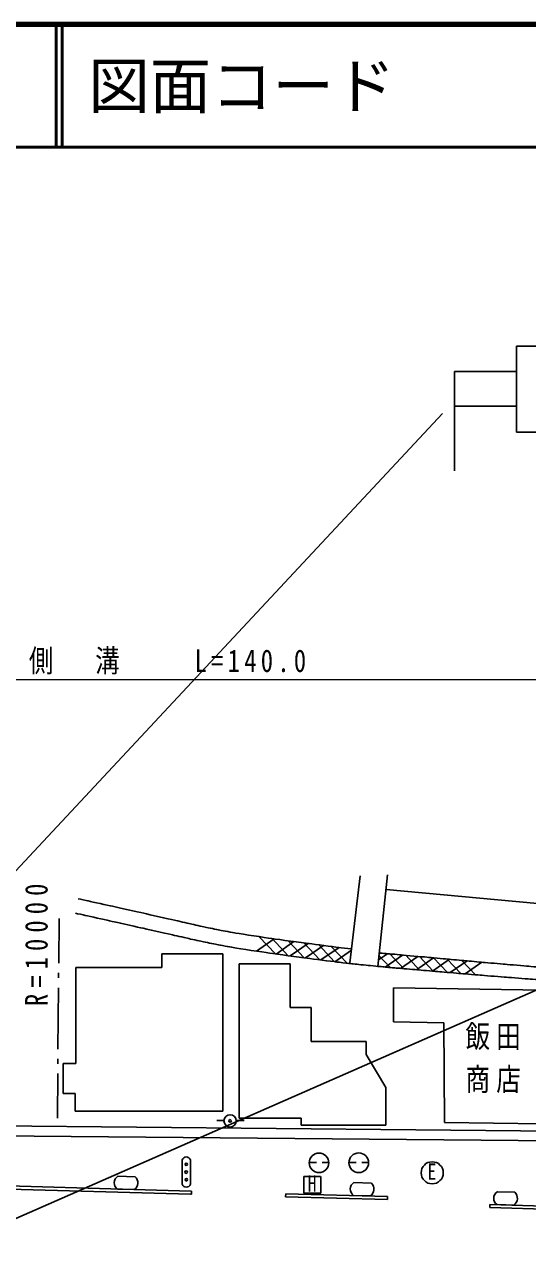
# Model space of a CAD drawing. Units: millimetres, scale not verified. Extents: x 40000 to 680000, y 20000 to 380000.
# Drawn here: x 115175 to 156147, y 280710 to 380000 of the extents above; entities that cross this region are included whole.
import ezdxf
from ezdxf.enums import TextEntityAlignment as Align

# ---------------------------------------------------------------- set-up
doc = ezdxf.new("R2010")
doc.units = ezdxf.units.MM
doc.header["$LTSCALE"] = 1000
for name, color, linetype, lineweight in [('M-BGD', 7, 'Continuous', 25), ('M-BGD-EXST', 7, 'Continuous', 25), ('M-BMK-SRVR', 3, 'Continuous', 25), ('M-STR-HTXT', 7, 'Continuous', 13), ('M-STR-STRC', 7, 'Continuous', 25), ('M-TTL', 2, 'Continuous', 140), ('M-TTL-LINE', 7, 'Continuous', 50)]:
    doc.layers.add(name, color=color, linetype=linetype, lineweight=lineweight)
doc.layers.add('M-TTL-TXT', color=7, linetype='Continuous')
doc.styles.add('ＭＳ ゴシック', font='')
doc.styles.get('ＭＳ ゴシック').set_extended_font_data('MS Gothic')

msp = doc.modelspace()

# ---------------------------------------------------------------- linework, layer by layer
at = {"layer": 'M-BGD'}
for p, q in [((142516, 310650), (141685, 303565)), ((144751, 310745), (143952, 303288)), ((144622, 309543), (179605, 306313)), ((118004, 307187), (117972, 303551)), ((134072, 304528), (135508, 305527)), ((134302, 305706), (135632, 304299)), ((135340, 305551), (136655, 304159)), ((135669, 304294), (137124, 305305)), ((136654, 305369), (137964, 303982)), ((136826, 304135), (138285, 305150)), ((137915, 305199), (139218, 303820)), ((138056, 303970), (139523, 304991)), ((139139, 305039), (140437, 303666)), ((139322, 303807), (140794, 304830)), ((140159, 304910), (141453, 303541)), ((126368, 304305), (131325, 304305)), ((126368, 303207), (126368, 304305)), ((131325, 304305), (131325, 291505)), ((140445, 303665), (141808, 304613)), ((144008, 303811), (144743, 304322)), ((144046, 304165), (144963, 303195)), ((144554, 303232), (145965, 304213)), ((144937, 304305), (146075, 303100)), ((145796, 303124), (147202, 304102)), ((146222, 304190), (147356, 302990)), ((147093, 303013), (148490, 303984)), ((147338, 304089), (148467, 302894)), ((148400, 302900), (149787, 303864)), ((148489, 303984), (149612, 302796)), ((149590, 303883), (150705, 302702)), ((119352, 295390), (119352, 303207)), ((119352, 303207), (126368, 303207)), ((132654, 303496), (136811, 303496)), ((132654, 290928), (132654, 303496)), ((136811, 303496), (136811, 299947)), ((149841, 302776), (151217, 303733)), ((150804, 303771), (151908, 302602)), ((151062, 302672), (152430, 303623)), ((117965, 302751), (117961, 302351)), ((117954, 301551), (117910, 296551)), ((145237, 301538), (157513, 301358)), ((145237, 298761), (145237, 301538)), ((136811, 299947), (138511, 299947)), ((138511, 299947), (138511, 297163)), ((149329, 298678), (145237, 298761)), ((149391, 290577), (149329, 298678)), ((138511, 297163), (143007, 297163)), ((143007, 297163), (143007, 296112)), ((143007, 296112), (144596, 293429)), ((117903, 295751), (117899, 295351)), ((118334, 292938), (118334, 295390)), ((118334, 295390), (119352, 295390)), ((117892, 294551), (117860, 290915)), ((119310, 292938), (118334, 292938)), ((119310, 291505), (119310, 292938)), ((144596, 293429), (144596, 290363)), ((131325, 291505), (119310, 291505)), ((137717, 290928), (132654, 290928)), ((137717, 290363), (137717, 290928)), ((67438, 290727), (207276, 289404)), ((130841, 290732), (131425, 290732)), ((132424, 290732), (133059, 290732)), ((144596, 290363), (137717, 290363)), ((157367, 290453), (149391, 290577)), ((67431, 289927), (207269, 288605)), ((122785, 286196), (124204, 286155)), ((139271, 286186), (137939, 286186)), ((137939, 286186), (137939, 284815)), ((139320, 284815), (139320, 286186)), ((107376, 285337), (128706, 284730)), ((107383, 285587), (128713, 284980)), ((122755, 285150), (124175, 285109)), ((128713, 284980), (128791, 284978)), ((128791, 284978), (128788, 284728)), ((142006, 285677), (143425, 285640)), ((128706, 284730), (128788, 284728)), ((136451, 284776), (136446, 284526)), ((136446, 284526), (144735, 284308)), ((136451, 284776), (144741, 284558)), ((137939, 284815), (139320, 284815)), ((141978, 284631), (143398, 284594)), ((144741, 284558), (144735, 284308)), ((153687, 284929), (155106, 284888)), ((153082, 283900), (153075, 283650)), ((153075, 283650), (173052, 283068)), ((153082, 283900), (173059, 283318)), ((153656, 283883), (155076, 283842))]:
    msp.add_line(p, q, dxfattribs=at)
for radius in [500, 100]:
    msp.add_circle((131925, 290704), radius, dxfattribs=at)
for centre, radius, start, end in [((123105, 285663), 621, 120.96371, 235.77427), ((123741, 285666), 674, 304.5091, 46.53934), ((142327, 285145), 621, 121.08845, 235.89902), ((142963, 285150), 674, 304.63384, 46.66408), ((154006, 284396), 621, 120.92696, 235.73752), ((154642, 284399), 674, 304.47235, 46.50259)]:
    msp.add_arc(centre, radius, start, end, dxfattribs=at)
for points, knots in [([(119564, 308792), (119724, 308757), (120203, 308651), (120362, 308616), (120759, 308528), (121948, 308265), (122344, 308177), (122853, 308064), (124381, 307724), (124891, 307610), (125389, 307498), (126885, 307161), (127384, 307048), (127649, 306987), (128446, 306804), (128712, 306744), (128949, 306691), (129662, 306531), (129900, 306481), (130136, 306430), (130845, 306285), (131082, 306239), (131344, 306189), (132129, 306045), (132392, 306003), (132977, 305908), (134733, 305639), (135319, 305554), (135928, 305466), (137755, 305220), (138364, 305139), (138842, 305076), (140277, 304895), (140756, 304835), (140949, 304811), (141530, 304740), (141724, 304717)], [0, 0, 0, 0, 1, 1, 1, 2, 2, 2, 3, 3, 3, 4, 4, 4, 5, 5, 5, 6, 6, 6, 7, 7, 7, 8, 8, 8, 9, 9, 9, 10, 10, 10, 11, 11, 11, 12, 12, 12, 12]), ([(119333, 307614), (119492, 307579), (119968, 307474), (120126, 307439), (120520, 307352), (121702, 307091), (122096, 307003), (122603, 306890), (124123, 306552), (124629, 306439), (125126, 306327), (126615, 305991), (127112, 305879), (127381, 305818), (128187, 305633), (128456, 305572), (128696, 305518), (129417, 305357), (129657, 305305), (129896, 305255), (130612, 305107), (130851, 305062), (131115, 305011), (131909, 304866), (132174, 304823), (132764, 304727), (134536, 304455), (135128, 304370), (135742, 304281), (137586, 304032), (138201, 303951), (138683, 303887), (140132, 303704), (140615, 303643), (140811, 303619), (141397, 303547), (141593, 303524)], [0, 0, 0, 0, 1, 1, 1, 2, 2, 2, 3, 3, 3, 4, 4, 4, 5, 5, 5, 6, 6, 6, 7, 7, 7, 8, 8, 8, 9, 9, 9, 10, 10, 10, 11, 11, 11, 12, 12, 12, 12]), ([(144070, 304381), (144102, 304379), (144198, 304370), (144230, 304367), (144313, 304360), (144562, 304338), (144644, 304331), (144759, 304320), (145101, 304290), (145215, 304280), (145341, 304269), (145718, 304235), (145843, 304224), (146261, 304186), (147514, 304073), (147931, 304035), (148269, 304005), (149281, 303911), (149618, 303880), (149912, 303853), (150793, 303772), (151087, 303745), (151373, 303719), (152233, 303641), (152519, 303615), (152878, 303584), (153953, 303490), (154311, 303460), (154696, 303427), (155852, 303329), (156237, 303297), (156636, 303263), (157833, 303163), (158233, 303130), (158633, 303096), (159836, 302996), (160237, 302962), (160600, 302931), (161690, 302839), (162053, 302808), (162410, 302778), (163481, 302687), (163838, 302656), (164192, 302626), (165253, 302536), (165607, 302506), (165960, 302476), (167019, 302386), (167372, 302356), (167764, 302324), (168940, 302225), (169332, 302193), (169726, 302160), (170907, 302062), (171301, 302029), (171696, 301996), (172880, 301897), (173274, 301864), (173669, 301831), (174852, 301730), (175247, 301696), (175334, 301689), (175597, 301666), (175685, 301658), (175772, 301650), (176035, 301626), (176122, 301617), (176210, 301609), (176472, 301582), (176559, 301572), (176647, 301563), (176909, 301531), (176996, 301520), (177042, 301515), (177182, 301496), (177229, 301489), (177276, 301482), (177415, 301462), (177462, 301455), (177508, 301447), (177647, 301425), (177694, 301417), (177740, 301409), (177879, 301384), (177925, 301375), (178017, 301356), (178293, 301298), (178385, 301278), (178476, 301257), (178750, 301190), (178842, 301167), (178933, 301144), (179205, 301072), (179296, 301048), (179387, 301023), (179659, 300949), (179750, 300925), (180347, 300767), (182137, 300292), (182735, 300139), (183333, 299986), (185127, 299539), (185726, 299393), (186327, 299246), (188131, 298816), (188733, 298675), (189340, 298532), (191160, 298112), (191767, 297971), (191915, 297937), (192358, 297835), (192506, 297800), (192653, 297765), (193094, 297659), (193240, 297622), (193385, 297585), (193819, 297470), (193963, 297429), (194105, 297389), (194527, 297260), (194667, 297216), (194745, 297191), (194975, 297112), (195051, 297085), (195128, 297057), (195358, 296973), (195435, 296944), (195513, 296914), (195748, 296823), (195826, 296792), (195907, 296760), (196151, 296663), (196232, 296629), (196880, 296356), (198826, 295534), (199472, 295254), (200158, 294955), (202209, 294040), (202892, 293733), (203434, 293489), (205057, 292748), (205598, 292501), (205819, 292401), (206479, 292097), (206699, 291994)], [0, 0, 0, 0, 1, 1, 1, 2, 2, 2, 3, 3, 3, 4, 4, 4, 5, 5, 5, 6, 6, 6, 7, 7, 7, 8, 8, 8, 9, 9, 9, 10, 10, 10, 11, 11, 11, 12, 12, 12, 13, 13, 13, 14, 14, 14, 15, 15, 15, 16, 16, 16, 17, 17, 17, 18, 18, 18, 19, 19, 19, 20, 20, 20, 21, 21, 21, 22, 22, 22, 23, 23, 23, 24, 24, 24, 25, 25, 25, 26, 26, 26, 27, 27, 27, 28, 28, 28, 29, 29, 29, 30, 30, 30, 31, 31, 31, 32, 32, 32, 33, 33, 33, 34, 34, 34, 35, 35, 35, 36, 36, 36, 37, 37, 37, 38, 38, 38, 39, 39, 39, 40, 40, 40, 41, 41, 41, 42, 42, 42, 43, 43, 43, 44, 44, 44, 45, 45, 45, 46, 46, 46, 47, 47, 47, 48, 48, 48, 48]), ([(141593, 303524), (141639, 303519), (141778, 303505), (141824, 303500), (141940, 303488), (142289, 303453), (142405, 303441), (142559, 303425), (143018, 303379), (143171, 303364), (143327, 303349), (143796, 303303), (143952, 303288), (144056, 303278), (144368, 303249), (144472, 303239), (144563, 303231), (144837, 303206), (144928, 303198), (145012, 303191), (145263, 303169), (145346, 303162), (145427, 303155), (145670, 303135), (145750, 303128), (146065, 303101), (147008, 303020), (147323, 302993), (147657, 302964), (148659, 302877), (148993, 302849), (149338, 302819), (150372, 302731), (150716, 302702), (151063, 302672), (152103, 302586), (152449, 302558), (152844, 302526), (154029, 302432), (154424, 302402), (154813, 302372), (155979, 302284), (156367, 302255), (156753, 302227), (157908, 302144), (158294, 302116), (158678, 302089), (159833, 302008), (160218, 301981), (160573, 301956), (161639, 301882), (161994, 301856), (162351, 301831), (163421, 301754), (163778, 301727), (164135, 301700), (165207, 301616), (165565, 301587), (165922, 301557), (166994, 301463), (167351, 301429), (167748, 301392), (168940, 301273), (169337, 301233), (169734, 301194), (170924, 301074), (171321, 301037), (171718, 301000), (172909, 300896), (173307, 300868), (173704, 300839), (174899, 300775), (175297, 300754), (175380, 300749), (175629, 300741), (175712, 300738), (175795, 300735), (176044, 300725), (176127, 300721), (176210, 300717), (176459, 300702), (176542, 300696), (176625, 300689), (176873, 300666), (176955, 300657), (176998, 300653), (177125, 300637), (177167, 300631), (177209, 300625), (177335, 300606), (177377, 300600), (177420, 300593), (177546, 300572), (177588, 300564), (177629, 300557), (177755, 300534), (177797, 300525), (177885, 300507), (178149, 300451), (178237, 300431), (178325, 300411), (178587, 300347), (178674, 300325), (178762, 300303), (179023, 300234), (179110, 300211), (179197, 300188), (179458, 300117), (179545, 300093), (180262, 299899), (182413, 299312), (183131, 299120), (183848, 298928), (186002, 298358), (186722, 298175), (187442, 297992), (189606, 297457), (190330, 297289), (191055, 297120), (193240, 296651), (193967, 296493), (194008, 296484), (194131, 296459), (194172, 296451), (194212, 296442), (194335, 296416), (194375, 296407), (194416, 296398), (194537, 296370), (194578, 296360), (194618, 296349), (194738, 296318), (194777, 296306), (194839, 296287), (195022, 296227), (195083, 296205), (195144, 296184), (195324, 296113), (195384, 296089), (195444, 296065), (195623, 295988), (195683, 295962), (195743, 295935), (195923, 295855), (195982, 295828), (196526, 295584), (198158, 294851), (198702, 294607), (199258, 294359), (200925, 293615), (201481, 293367), (202003, 293134), (203569, 292437), (204091, 292205), (204535, 292007), (205865, 291416), (206309, 291219), (206312, 291218), (206322, 291213), (206326, 291212), (206329, 291210), (206338, 291206), (206340, 291205), (206343, 291204), (206349, 291201), (206351, 291201), (206352, 291200), (206354, 291199), (206355, 291199)], [0, 0, 0, 0, 1, 1, 1, 2, 2, 2, 3, 3, 3, 4, 4, 4, 5, 5, 5, 6, 6, 6, 7, 7, 7, 8, 8, 8, 9, 9, 9, 10, 10, 10, 11, 11, 11, 12, 12, 12, 13, 13, 13, 14, 14, 14, 15, 15, 15, 16, 16, 16, 17, 17, 17, 18, 18, 18, 19, 19, 19, 20, 20, 20, 21, 21, 21, 22, 22, 22, 23, 23, 23, 24, 24, 24, 25, 25, 25, 26, 26, 26, 27, 27, 27, 28, 28, 28, 29, 29, 29, 30, 30, 30, 31, 31, 31, 32, 32, 32, 33, 33, 33, 34, 34, 34, 35, 35, 35, 36, 36, 36, 37, 37, 37, 38, 38, 38, 39, 39, 39, 40, 40, 40, 41, 41, 41, 42, 42, 42, 43, 43, 43, 44, 44, 44, 45, 45, 45, 46, 46, 46, 47, 47, 47, 48, 48, 48, 49, 49, 49, 50, 50, 50, 51, 51, 51, 52, 52, 52, 53, 53, 53, 54, 54, 54, 55, 55, 55, 56, 56, 56, 56])]:
    msp.add_open_spline(points, degree=3, knots=knots, dxfattribs=at)
at = {"layer": 'M-BGD-EXST'}
for p, q in [((138362, 287305), (138950, 287305)), ((139413, 287305), (139962, 287305)), ((141600, 287310), (142188, 287310)), ((142651, 287310), (143200, 287310))]:
    msp.add_line(p, q, dxfattribs=at)
for centre, radius in [((139162, 287288), 800), ((142400, 287293), 800), ((148377, 286474), 900)]:
    msp.add_circle(centre, radius, dxfattribs=at)
at = {"layer": 'M-STR-HTXT'}
msp.add_line((67554, 326640), (207328, 326640), dxfattribs=at)
at = {"layer": 'M-STR-STRC'}
for p, q in [((155239, 353792), (173334, 353792)), ((155239, 346793), (155239, 353792)), ((150186, 351734), (150186, 343634)), ((150186, 351734), (155239, 351734)), ((155239, 348902), (150186, 348902)), ((149214, 348299), (87292, 281952)), ((260269, 346718), (87195, 270777)), ((173334, 346793), (155239, 346793)), ((128018, 287521), (128018, 285548)), ((128694, 287521), (128694, 285548))]:
    msp.add_line(p, q, dxfattribs=at)
for centre in [(128353, 287171), (128347, 286533), (128364, 285907)]:
    msp.add_circle(centre, 100, dxfattribs=at)
for centre, start, end in [((128356, 287408), 18.56387, 161.43613), ((128356, 285661), 198.56387, 341.43613)]:
    msp.add_arc(centre, 356, start, end, dxfattribs=at)
at = {"layer": 'M-TTL'}
msp.add_line((680000, 380000), (40000, 380000), dxfattribs=at)
at = {"layer": 'M-TTL-LINE'}
for p, q in [((117750, 380000), (117750, 370000)), ((118250, 380000), (118250, 370000)), ((40000, 370000), (680000, 370000))]:
    msp.add_line(p, q, dxfattribs=at)

# ---------------------------------------------------------------- texts
at = {"layer": 'M-BGD', "style": 'ＭＳ ゴシック', "width": 0.8}
msp.add_text('H', height=1320, dxfattribs=at).set_placement((138243, 284541), align=Align.BOTTOM_LEFT)
at = {"layer": 'M-BGD', "char_height": 1833, "attachment_point": 8, "style": 'ＭＳ ゴシック'}
for s, insert in [('\\T1.25;\\W0.8;飯田', (153590, 296467)), ('\\T1.25;\\W0.8;商店', (153590, 292967))]:
    msp.add_mtext(s, dxfattribs=dict(at, insert=insert))
at = {"layer": 'M-BGD-EXST', "style": 'ＭＳ ゴシック', "width": 0.8}
msp.add_text('E', height=1320, dxfattribs=at).set_placement((147996, 285519), align=Align.BOTTOM_LEFT)
at = {"layer": 'M-BMK-SRVR', "insert": (117090, 305288), "char_height": 1833, "attachment_point": 8, "rotation": 90, "style": 'ＭＳ ゴシック'}
msp.add_mtext('\\T1.5;\\W0.8;R=10000', dxfattribs=at)
at = {"layer": 'M-STR-HTXT', "insert": (126998, 327059), "char_height": 1833, "attachment_point": 8, "style": 'ＭＳ ゴシック'}
msp.add_mtext('\\T1.35;\\W0.8;側\u3000溝\u3000\u3000L=140.0', dxfattribs=at)
at = {"layer": 'M-TTL-TXT', "style": 'ＭＳ ゴシック'}
msp.add_text('図面コード', height=3666, dxfattribs=at).set_placement((120380, 375000), align=Align.MIDDLE_LEFT)

doc.saveas('drawing.dxf')
